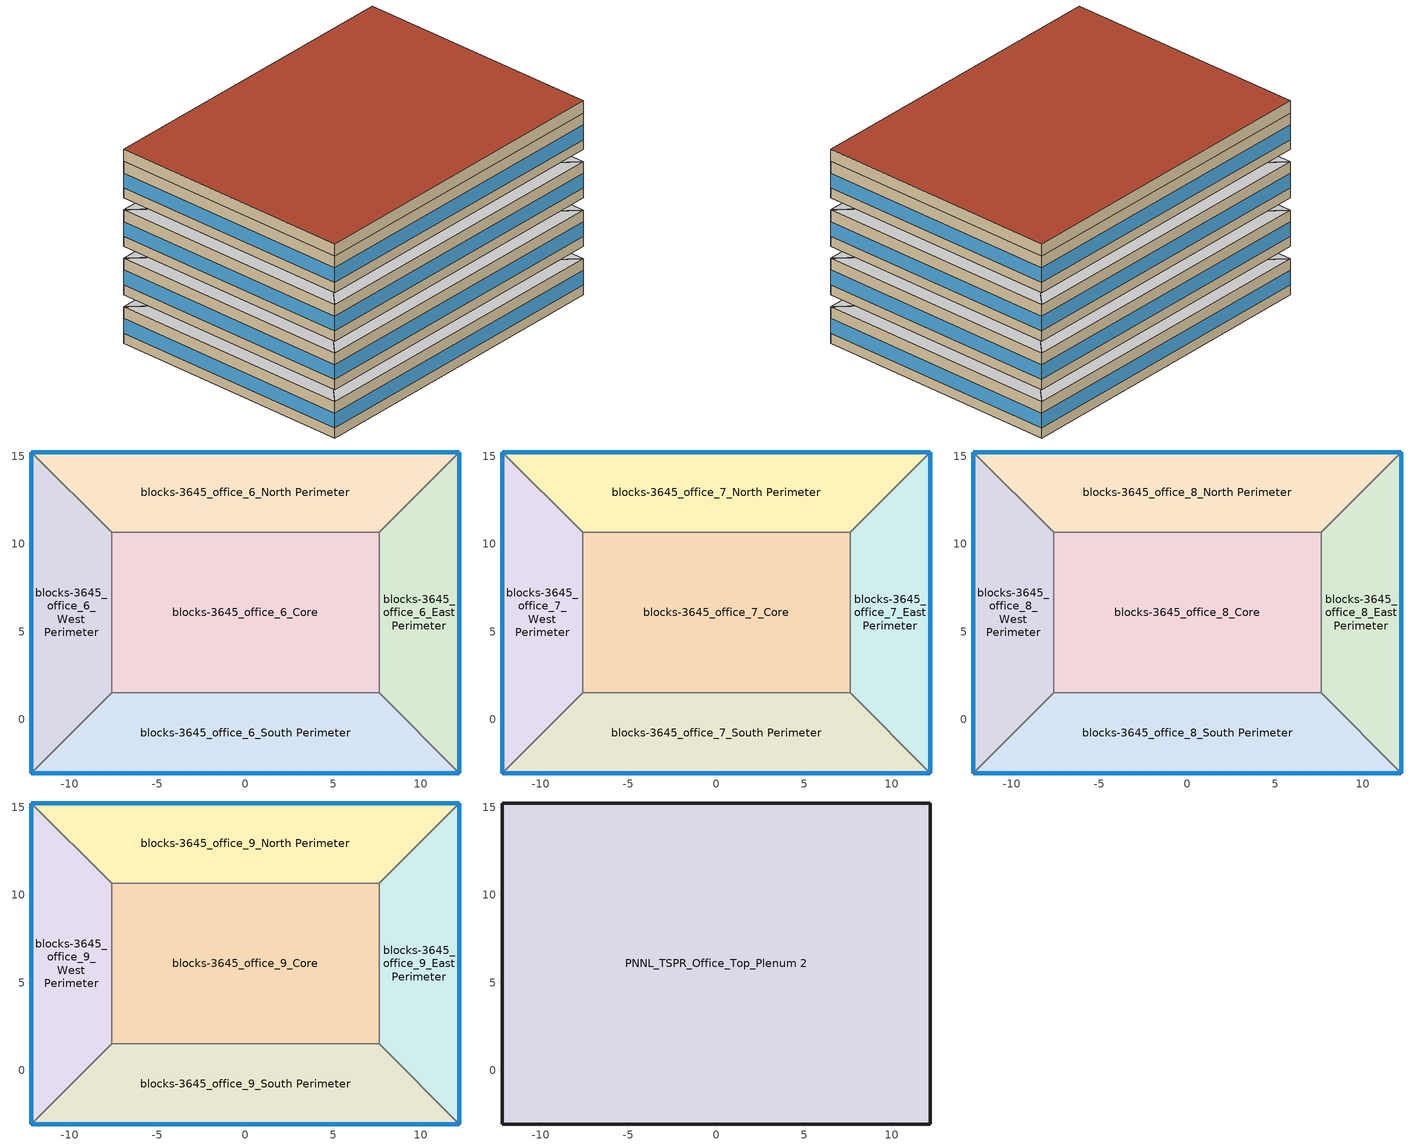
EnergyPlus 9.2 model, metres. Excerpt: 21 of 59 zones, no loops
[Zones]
blocks-3645_office_6_West Perimeter
 floor to PNNL_TSPR_Office_Mid_Plenum 2 (INT-FLOOR-TOPSIDE): -12.19,15.24 -7.62,10.67 -7.62,1.52 -12.19,-3.05 z25.6
 wall outside (Siding_Steel_Frame_Wall): -12.19,15.24 -12.19,-3.05 z25.6:28.35
 wall to blocks-3645_office_6_North Perimeter (Standard_Int-Wall): -7.62,10.67 -12.19,15.24 z25.6:28.35
 wall to blocks-3645_office_6_Core (Standard_Int-Wall): -7.62,1.52 -7.62,10.67 z25.6:28.35
 wall to blocks-3645_office_6_South Perimeter (Standard_Int-Wall): -12.19,-3.05 -7.62,1.52 z25.6:28.35
 window (fenestration_1.7034789676901698_0.4171_0.7): -12.19,15.21 -12.19,-3.02 z26.37:27.47
 ceiling to PNNL_TSPR_Office_Mid_Plenum 2 (INT-FLOOR-UNDERSIDE): -12.19,-3.05 -7.62,1.52 -7.62,10.67 -12.19,15.24 z28.35
blocks-3645_office_6_North Perimeter
 floor to PNNL_TSPR_Office_Mid_Plenum 2 (INT-FLOOR-TOPSIDE): 12.19,15.24 7.62,10.67 -7.62,10.67 -12.19,15.24 z25.6
 wall outside (Siding_Steel_Frame_Wall): 12.19,15.24 -12.19,15.24 z25.6:28.35
 wall to blocks-3645_office_6_East Perimeter (Standard_Int-Wall): 7.62,10.67 12.19,15.24 z25.6:28.35
 wall to blocks-3645_office_6_Core (Standard_Int-Wall): -7.62,10.67 7.62,10.67 z25.6:28.35
 window (fenestration_1.7034789676901698_0.51_0.7): 12.17,15.24 -12.17,15.24 z26.37:27.46
 ceiling to PNNL_TSPR_Office_Mid_Plenum 2 (INT-FLOOR-UNDERSIDE): 7.62,10.67 12.19,15.24 -12.19,15.24 -7.62,10.67 z28.35
blocks-3645_office_6_East Perimeter
 floor to PNNL_TSPR_Office_Mid_Plenum 2 (INT-FLOOR-TOPSIDE): 12.19,15.24 12.19,-3.05 7.62,1.52 7.62,10.67 z25.6
 wall outside (Siding_Steel_Frame_Wall): 12.19,-3.05 12.19,15.24 z25.6:28.35
 wall to blocks-3645_office_6_South Perimeter (Standard_Int-Wall): 7.62,1.52 12.19,-3.05 z25.6:28.35
 wall to blocks-3645_office_6_Core (Standard_Int-Wall): 7.62,10.67 7.62,1.52 z25.6:28.35
 window (fenestration_1.7034789676901698_0.4171_0.7): 12.19,-3.02 12.19,15.21 z26.37:27.47
 ceiling to PNNL_TSPR_Office_Mid_Plenum 2 (INT-FLOOR-UNDERSIDE): 7.62,10.67 7.62,1.52 12.19,-3.05 12.19,15.24 z28.35
blocks-3645_office_6_South Perimeter
 floor to PNNL_TSPR_Office_Mid_Plenum 2 (INT-FLOOR-TOPSIDE): 7.62,1.52 12.19,-3.05 -12.19,-3.05 -7.62,1.52 z25.6
 wall outside (Siding_Steel_Frame_Wall): -12.19,-3.05 12.19,-3.05 z25.6:28.35
 wall to blocks-3645_office_6_Core (Standard_Int-Wall): 7.62,1.52 -7.62,1.52 z25.6:28.35
 window (fenestration_1.7034789676901698_0.4171_0.7): -12.17,-3.05 12.17,-3.05 z26.37:27.46
 ceiling to PNNL_TSPR_Office_Mid_Plenum 2 (INT-FLOOR-UNDERSIDE): 12.19,-3.05 7.62,1.52 -7.62,1.52 -12.19,-3.05 z28.35
blocks-3645_office_6_Core
 floor to PNNL_TSPR_Office_Mid_Plenum 2 (INT-FLOOR-TOPSIDE): 7.62,10.67 7.62,1.52 -7.62,1.52 -7.62,10.67 z25.6
 ceiling to PNNL_TSPR_Office_Mid_Plenum 2 (INT-FLOOR-UNDERSIDE): 7.62,1.52 7.62,10.67 -7.62,10.67 -7.62,1.52 z28.35
blocks-3645_office_7_West Perimeter
 floor to PNNL_TSPR_Office_Mid_Plenum 2 (INT-FLOOR-TOPSIDE): -12.19,15.24 -7.62,10.67 -7.62,1.52 -12.19,-3.05 z29.26
 wall outside (Siding_Steel_Frame_Wall): -12.19,15.24 -12.19,-3.05 z29.26:32
 wall to blocks-3645_office_7_North Perimeter (Standard_Int-Wall): -7.62,10.67 -12.19,15.24 z29.26:32
 wall to blocks-3645_office_7_Core (Standard_Int-Wall): -7.62,1.52 -7.62,10.67 z29.26:32
 wall to blocks-3645_office_7_South Perimeter (Standard_Int-Wall): -12.19,-3.05 -7.62,1.52 z29.26:32
 window (fenestration_1.7034789676901698_0.4171_0.7): -12.19,15.21 -12.19,-3.02 z30.02:31.12
 ceiling to PNNL_TSPR_Office_Mid_Plenum 2 (INT-FLOOR-UNDERSIDE): -12.19,-3.05 -7.62,1.52 -7.62,10.67 -12.19,15.24 z32
blocks-3645_office_7_North Perimeter
 floor to PNNL_TSPR_Office_Mid_Plenum 2 (INT-FLOOR-TOPSIDE): 12.19,15.24 7.62,10.67 -7.62,10.67 -12.19,15.24 z29.26
 wall outside (Siding_Steel_Frame_Wall): 12.19,15.24 -12.19,15.24 z29.26:32
 wall to blocks-3645_office_7_East Perimeter (Standard_Int-Wall): 7.62,10.67 12.19,15.24 z29.26:32
 wall to blocks-3645_office_7_Core (Standard_Int-Wall): -7.62,10.67 7.62,10.67 z29.26:32
 window (fenestration_1.7034789676901698_0.51_0.7): 12.17,15.24 -12.17,15.24 z30.02:31.12
 ceiling to PNNL_TSPR_Office_Mid_Plenum 2 (INT-FLOOR-UNDERSIDE): 7.62,10.67 12.19,15.24 -12.19,15.24 -7.62,10.67 z32
blocks-3645_office_7_East Perimeter
 floor to PNNL_TSPR_Office_Mid_Plenum 2 (INT-FLOOR-TOPSIDE): 12.19,15.24 12.19,-3.05 7.62,1.52 7.62,10.67 z29.26
 wall outside (Siding_Steel_Frame_Wall): 12.19,-3.05 12.19,15.24 z29.26:32
 wall to blocks-3645_office_7_South Perimeter (Standard_Int-Wall): 7.62,1.52 12.19,-3.05 z29.26:32
 wall to blocks-3645_office_7_Core (Standard_Int-Wall): 7.62,10.67 7.62,1.52 z29.26:32
 window (fenestration_1.7034789676901698_0.4171_0.7): 12.19,-3.02 12.19,15.21 z30.02:31.12
 ceiling to PNNL_TSPR_Office_Mid_Plenum 2 (INT-FLOOR-UNDERSIDE): 7.62,10.67 7.62,1.52 12.19,-3.05 12.19,15.24 z32
blocks-3645_office_7_South Perimeter
 floor to PNNL_TSPR_Office_Mid_Plenum 2 (INT-FLOOR-TOPSIDE): 7.62,1.52 12.19,-3.05 -12.19,-3.05 -7.62,1.52 z29.26
 wall outside (Siding_Steel_Frame_Wall): -12.19,-3.05 12.19,-3.05 z29.26:32
 wall to blocks-3645_office_7_Core (Standard_Int-Wall): 7.62,1.52 -7.62,1.52 z29.26:32
 window (fenestration_1.7034789676901698_0.4171_0.7): -12.17,-3.05 12.17,-3.05 z30.02:31.12
 ceiling to PNNL_TSPR_Office_Mid_Plenum 2 (INT-FLOOR-UNDERSIDE): 12.19,-3.05 7.62,1.52 -7.62,1.52 -12.19,-3.05 z32
blocks-3645_office_7_Core
 floor to PNNL_TSPR_Office_Mid_Plenum 2 (INT-FLOOR-TOPSIDE): 7.62,10.67 7.62,1.52 -7.62,1.52 -7.62,10.67 z29.26
 ceiling to PNNL_TSPR_Office_Mid_Plenum 2 (INT-FLOOR-UNDERSIDE): 7.62,1.52 7.62,10.67 -7.62,10.67 -7.62,1.52 z32
blocks-3645_office_8_West Perimeter
 floor to PNNL_TSPR_Office_Mid_Plenum 2 (INT-FLOOR-TOPSIDE): -12.19,15.24 -7.62,10.67 -7.62,1.52 -12.19,-3.05 z32.92
 wall outside (Siding_Steel_Frame_Wall): -12.19,15.24 -12.19,-3.05 z32.92:35.66
 wall to blocks-3645_office_8_North Perimeter (Standard_Int-Wall): -7.62,10.67 -12.19,15.24 z32.92:35.66
 wall to blocks-3645_office_8_Core (Standard_Int-Wall): -7.62,1.52 -7.62,10.67 z32.92:35.66
 wall to blocks-3645_office_8_South Perimeter (Standard_Int-Wall): -12.19,-3.05 -7.62,1.52 z32.92:35.66
 window (fenestration_1.7034789676901698_0.4171_0.7): -12.19,15.21 -12.19,-3.02 z33.68:34.78
 ceiling to PNNL_TSPR_Office_Mid_Plenum 2 (INT-FLOOR-UNDERSIDE): -12.19,-3.05 -7.62,1.52 -7.62,10.67 -12.19,15.24 z35.66
blocks-3645_office_8_North Perimeter
 floor to PNNL_TSPR_Office_Mid_Plenum 2 (INT-FLOOR-TOPSIDE): 12.19,15.24 7.62,10.67 -7.62,10.67 -12.19,15.24 z32.92
 wall outside (Siding_Steel_Frame_Wall): 12.19,15.24 -12.19,15.24 z32.92:35.66
 wall to blocks-3645_office_8_East Perimeter (Standard_Int-Wall): 7.62,10.67 12.19,15.24 z32.92:35.66
 wall to blocks-3645_office_8_Core (Standard_Int-Wall): -7.62,10.67 7.62,10.67 z32.92:35.66
 window (fenestration_1.7034789676901698_0.51_0.7): 12.17,15.24 -12.17,15.24 z33.68:34.78
 ceiling to PNNL_TSPR_Office_Mid_Plenum 2 (INT-FLOOR-UNDERSIDE): 7.62,10.67 12.19,15.24 -12.19,15.24 -7.62,10.67 z35.66
blocks-3645_office_8_East Perimeter
 floor to PNNL_TSPR_Office_Mid_Plenum 2 (INT-FLOOR-TOPSIDE): 12.19,15.24 12.19,-3.05 7.62,1.52 7.62,10.67 z32.92
 wall outside (Siding_Steel_Frame_Wall): 12.19,-3.05 12.19,15.24 z32.92:35.66
 wall to blocks-3645_office_8_South Perimeter (Standard_Int-Wall): 7.62,1.52 12.19,-3.05 z32.92:35.66
 wall to blocks-3645_office_8_Core (Standard_Int-Wall): 7.62,10.67 7.62,1.52 z32.92:35.66
 window (fenestration_1.7034789676901698_0.4171_0.7): 12.19,-3.02 12.19,15.21 z33.68:34.78
 ceiling to PNNL_TSPR_Office_Mid_Plenum 2 (INT-FLOOR-UNDERSIDE): 7.62,10.67 7.62,1.52 12.19,-3.05 12.19,15.24 z35.66
blocks-3645_office_8_South Perimeter
 floor to PNNL_TSPR_Office_Mid_Plenum 2 (INT-FLOOR-TOPSIDE): 7.62,1.52 12.19,-3.05 -12.19,-3.05 -7.62,1.52 z32.92
 wall outside (Siding_Steel_Frame_Wall): -12.19,-3.05 12.19,-3.05 z32.92:35.66
 wall to blocks-3645_office_8_Core (Standard_Int-Wall): 7.62,1.52 -7.62,1.52 z32.92:35.66
 window (fenestration_1.7034789676901698_0.4171_0.7): -12.17,-3.05 12.17,-3.05 z33.68:34.78
 ceiling to PNNL_TSPR_Office_Mid_Plenum 2 (INT-FLOOR-UNDERSIDE): 12.19,-3.05 7.62,1.52 -7.62,1.52 -12.19,-3.05 z35.66
blocks-3645_office_8_Core
 floor to PNNL_TSPR_Office_Mid_Plenum 2 (INT-FLOOR-TOPSIDE): 7.62,10.67 7.62,1.52 -7.62,1.52 -7.62,10.67 z32.92
 ceiling to PNNL_TSPR_Office_Mid_Plenum 2 (INT-FLOOR-UNDERSIDE): 7.62,1.52 7.62,10.67 -7.62,10.67 -7.62,1.52 z35.66
blocks-3645_office_9_West Perimeter
 floor to PNNL_TSPR_Office_Mid_Plenum 2 (INT-FLOOR-TOPSIDE): -12.19,15.24 -7.62,10.67 -7.62,1.52 -12.19,-3.05 z36.58
 wall outside (Siding_Steel_Frame_Wall): -12.19,15.24 -12.19,-3.05 z36.58:39.32
 wall to blocks-3645_office_9_North Perimeter (Standard_Int-Wall): -7.62,10.67 -12.19,15.24 z36.58:39.32
 wall to blocks-3645_office_9_Core (Standard_Int-Wall): -7.62,1.52 -7.62,10.67 z36.58:39.32
 wall to blocks-3645_office_9_South Perimeter (Standard_Int-Wall): -12.19,-3.05 -7.62,1.52 z36.58:39.32
 window (fenestration_1.7034789676901698_0.4171_0.7): -12.19,15.21 -12.19,-3.02 z37.34:38.44
blocks-3645_office_9_North Perimeter
 floor to PNNL_TSPR_Office_Mid_Plenum 2 (INT-FLOOR-TOPSIDE): 12.19,15.24 7.62,10.67 -7.62,10.67 -12.19,15.24 z36.58
 wall outside (Siding_Steel_Frame_Wall): 12.19,15.24 -12.19,15.24 z36.58:39.32
 wall to blocks-3645_office_9_East Perimeter (Standard_Int-Wall): 7.62,10.67 12.19,15.24 z36.58:39.32
 wall to blocks-3645_office_9_Core (Standard_Int-Wall): -7.62,10.67 7.62,10.67 z36.58:39.32
 window (fenestration_1.7034789676901698_0.51_0.7): 12.17,15.24 -12.17,15.24 z37.34:38.44
blocks-3645_office_9_East Perimeter
 floor to PNNL_TSPR_Office_Mid_Plenum 2 (INT-FLOOR-TOPSIDE): 12.19,15.24 12.19,-3.05 7.62,1.52 7.62,10.67 z36.58
 wall outside (Siding_Steel_Frame_Wall): 12.19,-3.05 12.19,15.24 z36.58:39.32
 wall to blocks-3645_office_9_South Perimeter (Standard_Int-Wall): 7.62,1.52 12.19,-3.05 z36.58:39.32
 wall to blocks-3645_office_9_Core (Standard_Int-Wall): 7.62,10.67 7.62,1.52 z36.58:39.32
 window (fenestration_1.7034789676901698_0.4171_0.7): 12.19,-3.02 12.19,15.21 z37.34:38.44
blocks-3645_office_9_South Perimeter
 floor to PNNL_TSPR_Office_Mid_Plenum 2 (INT-FLOOR-TOPSIDE): 7.62,1.52 12.19,-3.05 -12.19,-3.05 -7.62,1.52 z36.58
 wall outside (Siding_Steel_Frame_Wall): -12.19,-3.05 12.19,-3.05 z36.58:39.32
 wall to blocks-3645_office_9_Core (Standard_Int-Wall): 7.62,1.52 -7.62,1.52 z36.58:39.32
 window (fenestration_1.7034789676901698_0.4171_0.7): -12.17,-3.05 12.17,-3.05 z37.34:38.44
blocks-3645_office_9_Core
 floor to PNNL_TSPR_Office_Mid_Plenum 2 (INT-FLOOR-TOPSIDE): 7.62,10.67 7.62,1.52 -7.62,1.52 -7.62,10.67 z36.58
PNNL_TSPR_Office_Top_Plenum 2
 floor to blocks-3645_office_9_West Perimeter (INT-FLOOR-TOPSIDE): -12.19,15.24 -7.62,10.67 -7.62,1.52 -12.19,-3.05 z39.32
 floor to blocks-3645_office_9_South Perimeter (INT-FLOOR-TOPSIDE): 7.62,1.52 12.19,-3.05 -12.19,-3.05 -7.62,1.52 z39.32
 floor to blocks-3645_office_9_North Perimeter (INT-FLOOR-TOPSIDE): 12.19,15.24 7.62,10.67 -7.62,10.67 -12.19,15.24 z39.32
 floor to blocks-3645_office_9_Core (INT-FLOOR-TOPSIDE): 7.62,10.67 7.62,1.52 -7.62,1.52 -7.62,10.67 z39.32
 floor to blocks-3645_office_9_East Perimeter (INT-FLOOR-TOPSIDE): 12.19,15.24 12.19,-3.05 7.62,1.52 7.62,10.67 z39.32
 wall outside (Siding_Steel_Frame_Wall): -12.19,15.24 -12.19,-3.05 12.19,-3.05 12.19,15.24 -12.19,15.24 z39.32:40.23
 roof outside (IEAD_Metal_Deck): 12.19,-3.05 12.19,15.24 -12.19,15.24 -12.19,-3.05 z40.23
[Building]
Large Office-VAV-Elec-Reheat Min Req
[Site:GroundTemperature:BuildingSurface]
19.527, 19.502, 19.536, 19.598, 20.002, 21.64, 22.225, 22.375, 21.449, 20.121, 19.802, 19.633
[Site:Location]
Seattle Seattle Tacoma Intl A_WA_USA: Elevation=122; Latitude=47.47; Longitude=-122.32; Time zone=-8
[Site:WaterMainsTemperature]
Annual average outdoor air temperature=9.69; Calculation method=Correlation; Maximum difference in monthly average outdoor air temperatures=28.1
[SizingPeriod:DesignDay] Barometric pressure=99868; Day of month=21; Daylight saving time indicator=No; Dry bulb temperature range modifier type=DefaultMultipliers; Humidity condition type=WetBulb; Rain indicator=No; Snow indicator=No
Name | Ashrae clear sky optical depth for beam irradiance taub | Ashrae clear sky optical depth for diffuse irradiance taud | Daily dry bulb temperature range | Day type | Maximum dry bulb temperature | Month | Solar model indicator | Wetbulb or dewpoint at maximum dry bulb | Wind direction | Wind speed | Sky clearness
Seattle Seattle Tacoma Intl A Ann Clg .4% Condns DB=>MWB | 0.352 | 2.561 | 10.4 | SummerDesignDay | 29.4 | 8 | ASHRAETau | 18.3 | 350 | 4.2
Seattle Seattle Tacoma Intl A Ann Htg 99.6% Condns DB |  |  | 0 | WinterDesignDay | -4.2 | 12 | ASHRAEClearSky | -4.2 | 20 | 4.3 | 0
[Construction]
IEAD_Metal_Deck: Roof Membrane, IEAD Roof Insulation, Metal Decking
INT-FLOOR-TOPSIDE: 1/2IN Gypsum, 4IN CONCRETE HW, CP02 CARPET PAD
INT-FLOOR-UNDERSIDE: CP02 CARPET PAD, 4IN CONCRETE HW, 1/2IN Gypsum
Siding_Steel_Frame_Wall: Wood Siding, Steel Frame Wall Insulation, 1/2IN Gypsum
Standard_Int-Wall: 1/2IN Gypsum, 1/2IN Gypsum
fenestration_1.7034789676901698_0.51_0.7: Glazing Layer 1
fenestration_1.7034789676901698_0.4171_0.7: Glazing Layer
[Material] Thermal absorptance=0.9
Name | Conductivity | Density | Roughness | Solar absorptance | Specific heat | Thickness | Visible absorptance
1/2IN Gypsum | 0.16 | 784.9 | Smooth | 0.92 | 830 | 0.0127 | 0.92
4IN CONCRETE HW | 1.311 | 2240 | Rough | 0.7 | 836.8 | 0.1016 | 0.7
IEAD Roof Insulation | 0.049 | 265 | MediumRough | 0.7 | 836.8 | 0.316696 | 0.7
Metal Decking | 45.006 | 7680 | MediumSmooth | 0.7 | 418.4 | 0.0015 | 0.3
Roof Membrane | 0.16 | 1121.29 | VeryRough | 0.7 | 1460 | 0.0095 | 0.7
Steel Frame Wall Insulation | 0.049 | 265 | MediumRough | 0.7 | 836.8 | 0.148554 | 0.7
Wood Siding | 0.11 | 544.62 | MediumSmooth | 0.78 | 1210 | 0.01 | 0.78
[Material:NoMass]
CP02 CARPET PAD: Roughness=VeryRough; Solar absorptance=0.7; Thermal absorptance=0.9; Thermal resistance=0.2165; Visible absorptance=0.8
[WindowMaterial:SimpleGlazingSystem] U factor=1.70348; Visible transmittance=0.7
Name | Solar heat gain coefficient
Glazing Layer | 0.4171
Glazing Layer 1 | 0.51
[Lights] Design level calculation method=Watts/Area; End use subcategory=General; Fraction radiant=0.37; Fraction replaceable=1; Fraction visible=0.18; Schedule=PNNL_TSPR_Office_Lighting_Schedule; Watts per zone floor area=7.10413
Name | Zone or zonelist
PNNL_TSPR_Office_Lights 36 | blocks-3645_office_6_West Perimeter
PNNL_TSPR_Office_Lights 37 | blocks-3645_office_6_North Perimeter
PNNL_TSPR_Office_Lights 38 | blocks-3645_office_6_East Perimeter
PNNL_TSPR_Office_Lights 39 | blocks-3645_office_6_South Perimeter
PNNL_TSPR_Office_Lights 40 | blocks-3645_office_6_Core
PNNL_TSPR_Office_Lights 41 | blocks-3645_office_7_West Perimeter
PNNL_TSPR_Office_Lights 42 | blocks-3645_office_7_North Perimeter
PNNL_TSPR_Office_Lights 43 | blocks-3645_office_7_East Perimeter
PNNL_TSPR_Office_Lights 44 | blocks-3645_office_7_South Perimeter
PNNL_TSPR_Office_Lights 45 | blocks-3645_office_7_Core
PNNL_TSPR_Office_Lights 46 | blocks-3645_office_8_West Perimeter
PNNL_TSPR_Office_Lights 47 | blocks-3645_office_8_North Perimeter
PNNL_TSPR_Office_Lights 48 | blocks-3645_office_8_East Perimeter
PNNL_TSPR_Office_Lights 49 | blocks-3645_office_8_South Perimeter
PNNL_TSPR_Office_Lights 50 | blocks-3645_office_8_Core
PNNL_TSPR_Office_Lights 51 | blocks-3645_office_9_West Perimeter
PNNL_TSPR_Office_Lights 52 | blocks-3645_office_9_North Perimeter
PNNL_TSPR_Office_Lights 53 | blocks-3645_office_9_East Perimeter
PNNL_TSPR_Office_Lights 54 | blocks-3645_office_9_South Perimeter
PNNL_TSPR_Office_Lights 55 | blocks-3645_office_9_Core
[Zone]
Name | Part of total floor area
PNNL_TSPR_Office_Top_Plenum 2 | No
blocks-3645_office_6_Core; blocks-3645_office_6_East Perimeter; blocks-3645_office_6_North Perimeter; blocks-3645_office_6_South Perimeter; blocks-3645_office_6_West Perimeter; blocks-3645_office_7_Core; blocks-3645_office_7_East Perimeter; blocks-3645_office_7_North Perimeter; blocks-3645_office_7_South Perimeter; blocks-3645_office_7_West Perimeter; blocks-3645_office_8_Core; blocks-3645_office_8_East Perimeter; blocks-3645_office_8_North Perimeter; blocks-3645_office_8_South Perimeter; blocks-3645_office_8_West Perimeter; blocks-3645_office_9_Core; blocks-3645_office_9_East Perimeter; blocks-3645_office_9_North Perimeter; blocks-3645_office_9_South Perimeter; blocks-3645_office_9_West Perimeter
[Schedule:Day:Interval]
PNNL_TSPR_Office_Lighting_Schedule_Saturday: 01:00, 0.05, 02:00, 0.05, 03:00, 0.05, 04:00, 0.05, 05:00, 0.05, 06:00, 0.05, 07:00, 0.1, 08:00, 0.1, 09:00, 0.3, 10:00, 0.3, 11:00, 0.3, 12:00, 0.3, 13:00, 0.15, 14:00, 0.15, 15:00, 0.15, 16:00, 0.15, 17:00, 0.15, 18:00, 0.05, 19:00, 0.05, 20:00, 0.05, 21:00, 0.05, 22:00, 0.05, 23:00, 0.05, 24:00, 0.05, No
PNNL_TSPR_Office_Lighting_Schedule_Summer_Design_Day: 01:00, 1, 02:00, 1, 03:00, 1, 04:00, 1, 05:00, 1, 06:00, 1, 07:00, 1, 08:00, 1, 09:00, 1, 10:00, 1, 11:00, 1, 12:00, 1, 13:00, 1, 14:00, 1, 15:00, 1, 16:00, 1, 17:00, 1, 18:00, 1, 19:00, 1, 20:00, 1, 21:00, 1, 22:00, 1, 23:00, 1, 24:00, 1, No
PNNL_TSPR_Office_Lighting_Schedule_Sunday: 01:00, 0.05, 02:00, 0.05, 03:00, 0.05, 04:00, 0.05, 05:00, 0.05, 06:00, 0.05, 07:00, 0.05, 08:00, 0.05, 09:00, 0.05, 10:00, 0.05, 11:00, 0.05, 12:00, 0.05, 13:00, 0.05, 14:00, 0.05, 15:00, 0.05, 16:00, 0.05, 17:00, 0.05, 18:00, 0.05, 19:00, 0.05, 20:00, 0.05, 21:00, 0.05, 22:00, 0.05, 23:00, 0.05, 24:00, 0.05, No
PNNL_TSPR_Office_Lighting_Schedule_Week_Day: 01:00, 0.05, 02:00, 0.05, 03:00, 0.05, 04:00, 0.05, 05:00, 0.05, 06:00, 0.1, 07:00, 0.1, 08:00, 0.3, 09:00, 0.9, 10:00, 0.9, 11:00, 0.9, 12:00, 0.9, 13:00, 0.9, 14:00, 0.9, 15:00, 0.9, 16:00, 0.9, 17:00, 0.9, 18:00, 0.5, 19:00, 0.3, 20:00, 0.3, 21:00, 0.2, 22:00, 0.2, 23:00, 0.1, 24:00, 0.05, No
PNNL_TSPR_Office_Lighting_Schedule_Winter_Design_Day: 01:00, 0, 02:00, 0, 03:00, 0, 04:00, 0, 05:00, 0, 06:00, 0, 07:00, 0, 08:00, 0, 09:00, 0, 10:00, 0, 11:00, 0, 12:00, 0, 13:00, 0, 14:00, 0, 15:00, 0, 16:00, 0, 17:00, 0, 18:00, 0, 19:00, 0, 20:00, 0, 21:00, 0, 22:00, 0, 23:00, 0, 24:00, 0, No
[Schedule:Week:Daily]
PNNL_TSPR_Office_Lighting_Schedule Week Rule - Jan1-Jan3: PNNL_TSPR_Office_Lighting_Schedule_Week_Day, PNNL_TSPR_Office_Lighting_Schedule_Week_Day, PNNL_TSPR_Office_Lighting_Schedule_Week_Day, PNNL_TSPR_Office_Lighting_Schedule_Week_Day, PNNL_TSPR_Office_Lighting_Schedule_Week_Day, PNNL_TSPR_Office_Lighting_Schedule_Week_Day, PNNL_TSPR_Office_Lighting_Schedule_Saturday, PNNL_TSPR_Office_Lighting_Schedule_Week_Day, PNNL_TSPR_Office_Lighting_Schedule_Summer_Design_Day, PNNL_TSPR_Office_Lighting_Schedule_Winter_Design_Day, PNNL_TSPR_Office_Lighting_Schedule_Week_Day, PNNL_TSPR_Office_Lighting_Schedule_Week_Day
PNNL_TSPR_Office_Lighting_Schedule Week Rule - Jan4-Dec31: PNNL_TSPR_Office_Lighting_Schedule_Sunday, PNNL_TSPR_Office_Lighting_Schedule_Week_Day, PNNL_TSPR_Office_Lighting_Schedule_Week_Day, PNNL_TSPR_Office_Lighting_Schedule_Week_Day, PNNL_TSPR_Office_Lighting_Schedule_Week_Day, PNNL_TSPR_Office_Lighting_Schedule_Week_Day, PNNL_TSPR_Office_Lighting_Schedule_Saturday, PNNL_TSPR_Office_Lighting_Schedule_Week_Day, PNNL_TSPR_Office_Lighting_Schedule_Summer_Design_Day, PNNL_TSPR_Office_Lighting_Schedule_Winter_Design_Day, PNNL_TSPR_Office_Lighting_Schedule_Week_Day, PNNL_TSPR_Office_Lighting_Schedule_Week_Day
[Schedule:Year]
PNNL_TSPR_Office_Lighting_Schedule: PNNL_TSPR_Office_Lighting_Schedule Week Rule - Jan1-Jan3, 1, 1, 1, 3, PNNL_TSPR_Office_Lighting_Schedule Week Rule - Jan4-Dec31, 1, 4, 12, 31
